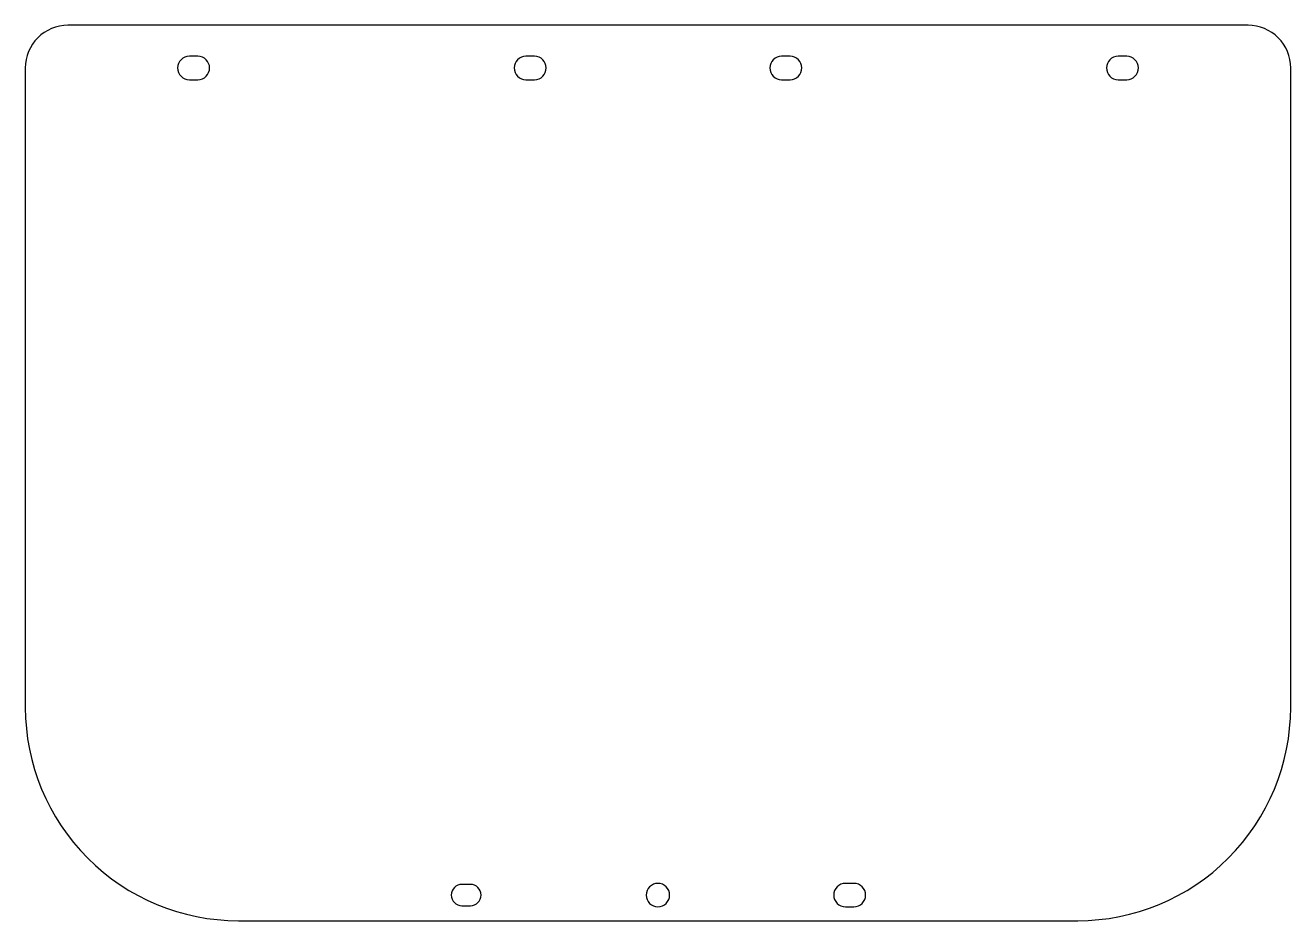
# Model space of a CAD drawing. Header units: millimetres. Extents: x 14 to 311, y 22 to 232.
import ezdxf

# ---------------------------------------------------------------- set-up
doc = ezdxf.new("R2010")
doc.units = ezdxf.units.MM
doc.header["$MEASUREMENT"] = 0
doc.layers.add('INTERIOR_PROFILES', color=7, linetype='Continuous')
doc.layers.add('OUTER_PROFILES', color=7, linetype='Continuous')

msp = doc.modelspace()

# ---------------------------------------------------------------- linework, layer by layer
at = {"layer": 'INTERIOR_PROFILES'}
for points in [[(52.15, 219.75), (54.15, 219.75, 1), (54.15, 225.25), (52.15, 225.25, 1)], [(131.15, 225.25, 1), (131.15, 219.75), (133.15, 219.75, 1), (133.15, 225.25)], [(193.15, 225.25), (191.15, 225.25, 1), (191.15, 219.75), (193.15, 219.75, 1)], [(270.15, 225.25, 1), (270.15, 219.75), (272.15, 219.75, 1), (272.15, 225.25)], [(118.13, 31), (116.13, 31, 1), (116.13, 26), (118.13, 26, 1)], [(208.13, 31.25), (206.13, 31.25, 1), (206.13, 25.75), (208.13, 25.75, 1)]]:
    msp.add_lwpolyline(points, format="xyb", close=True, dxfattribs=at)
at = {"layer": 'INTERIOR_PROFILES', "extrusion": (0, 0, -1)}
msp.add_circle((-162.13, 28.5), 2.75, dxfattribs=at)
at = {"layer": 'OUTER_PROFILES'}
msp.add_lwpolyline([(195.65, 232.5), (23.65, 232.5, 0.414214), (13.65, 222.5), (13.65, 202.5), (13.65, 72.5, 0.414214), (63.65, 22.5), (195.65, 22.5), (260.65, 22.5, 0.414214), (310.65, 72.5), (310.65, 202.5), (310.65, 222.5, 0.414214), (300.65, 232.5)], format="xyb", close=True, dxfattribs=at)

doc.saveas('drawing.dxf')
